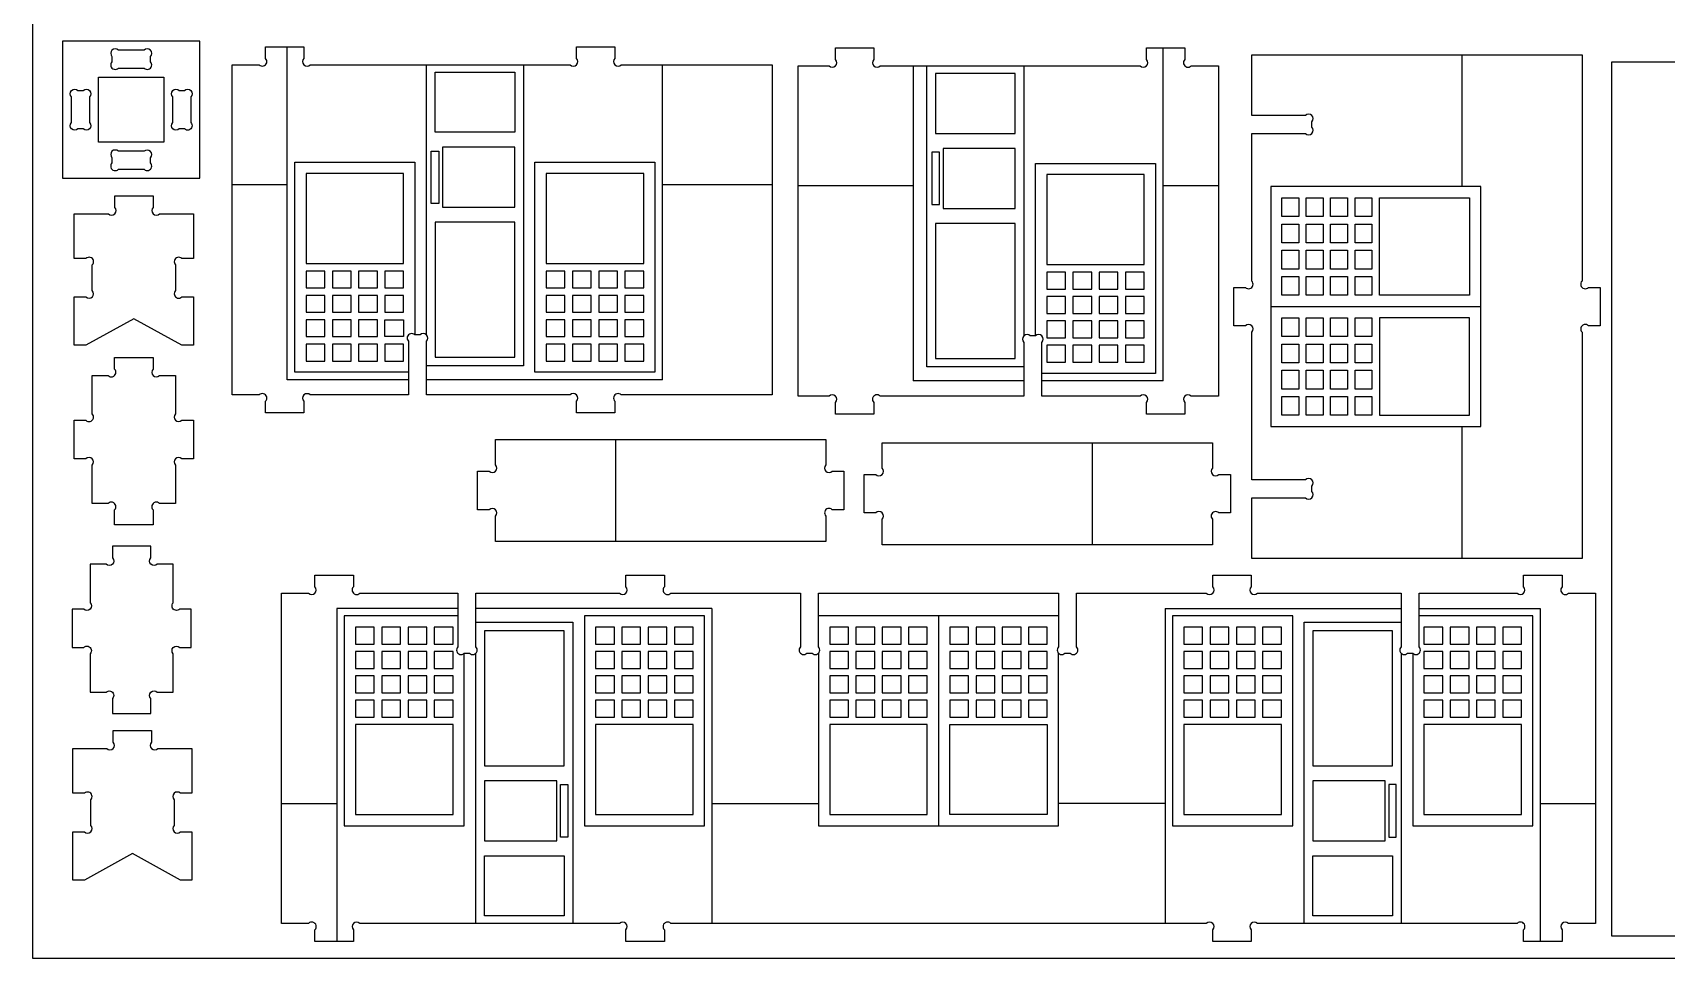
# Model space of a CAD drawing. Extents: x -6.9 to 84.8, y -17.3 to 48.5.
# Drawn here: x -6.91 to 38.51, y -17.31 to 8.44 of the extents above; entities that cross this region are included whole.
import ezdxf

# ---------------------------------------------------------------- set-up
doc = ezdxf.new("R2010")
doc.units = 0
doc.header["$MEASUREMENT"] = 0
doc.layers.get('0').update_dxf_attribs({"linetype": 'CONTINUOUS'})
doc.layers.add('ENGRAVING', color=1, linetype='CONTINUOUS')

msp = doc.modelspace()

# ---------------------------------------------------------------- linework, layer by layer
for points in [[(-6.907, -17.311), (-6.907, 48.515), (84.845, 48.515), (84.845, -17.311)], [(-6.075, 4.385), (-2.261, 4.385), (-2.261, 8.199), (-6.075, 8.199)], [(37, -16.697), (37, 7.627), (83.853, 7.627), (83.853, -16.697)], [(-5.075, 5.385), (-5.075, 7.199), (-3.261, 7.199), (-3.261, 5.385)], [(0.694, 2.014), (3.406, 2.014), (3.406, 4.517), (0.694, 4.517)], [(7.369, 2.014), (10.081, 2.014), (10.081, 4.517), (7.369, 4.517)], [(21.285, 1.983), (23.996, 1.983), (23.996, 4.487), (21.285, 4.487)], [(27.824, 3.32), (27.824, 3.842), (28.293, 3.842), (28.293, 3.32)], [(28.502, 3.32), (28.502, 3.842), (28.971, 3.842), (28.971, 3.32)], [(29.179, 3.32), (29.179, 3.842), (29.649, 3.842), (29.649, 3.32)], [(29.857, 3.32), (29.857, 3.842), (30.327, 3.842), (30.327, 3.32)], [(30.535, 1.13), (30.535, 3.842), (33.038, 3.842), (33.038, 1.13)], [(27.824, 2.59), (27.824, 3.112), (28.293, 3.112), (28.293, 2.59)], [(28.502, 2.59), (28.502, 3.112), (28.971, 3.112), (28.971, 2.59)], [(29.179, 2.59), (29.179, 3.112), (29.649, 3.112), (29.649, 2.59)], [(29.857, 2.59), (29.857, 3.112), (30.327, 3.112), (30.327, 2.59)], [(27.824, 1.86), (27.824, 2.382), (28.293, 2.382), (28.293, 1.86)], [(28.502, 1.86), (28.502, 2.382), (28.971, 2.382), (28.971, 1.86)], [(29.179, 1.86), (29.179, 2.382), (29.649, 2.382), (29.649, 1.86)], [(29.857, 1.86), (29.857, 2.382), (30.327, 2.382), (30.327, 1.86)], [(0.694, 1.336), (1.215, 1.336), (1.215, 1.805), (0.694, 1.805)], [(1.424, 1.336), (1.945, 1.336), (1.945, 1.805), (1.424, 1.805)], [(2.154, 1.336), (2.676, 1.336), (2.676, 1.805), (2.154, 1.805)], [(2.884, 1.336), (3.406, 1.336), (3.406, 1.805), (2.884, 1.805)], [(7.369, 1.336), (7.89, 1.336), (7.89, 1.805), (7.369, 1.805)], [(8.099, 1.336), (8.62, 1.336), (8.62, 1.805), (8.099, 1.805)], [(8.829, 1.805), (8.829, 1.336), (9.351, 1.336), (9.351, 1.805)], [(9.559, 1.336), (10.081, 1.336), (10.081, 1.805), (9.559, 1.805)], [(21.285, 1.305), (21.806, 1.305), (21.806, 1.775), (21.285, 1.775)], [(22.015, 1.305), (22.536, 1.305), (22.536, 1.775), (22.015, 1.775)], [(22.745, 1.775), (22.745, 1.305), (23.266, 1.305), (23.266, 1.775)], [(23.996, 1.305), (23.996, 1.775), (23.475, 1.775), (23.475, 1.305)], [(27.824, 1.13), (27.824, 1.651), (28.293, 1.651), (28.293, 1.13)], [(28.502, 1.13), (28.502, 1.651), (28.971, 1.651), (28.971, 1.13)], [(29.179, 1.13), (29.179, 1.651), (29.649, 1.651), (29.649, 1.13)], [(29.857, 1.13), (29.857, 1.651), (30.327, 1.651), (30.327, 1.13)], [(0.694, 0.658), (1.215, 0.658), (1.215, 1.127), (0.694, 1.127)], [(1.424, 0.658), (1.945, 0.658), (1.945, 1.127), (1.424, 1.127)], [(2.154, 0.658), (2.676, 0.658), (2.676, 1.127), (2.154, 1.127)], [(2.884, 0.658), (3.406, 0.658), (3.406, 1.127), (2.884, 1.127)], [(7.369, 1.127), (7.369, 0.658), (7.89, 0.658), (7.89, 1.127)], [(8.099, 0.658), (8.62, 0.658), (8.62, 1.127), (8.099, 1.127)], [(8.829, 0.658), (9.351, 0.658), (9.351, 1.127), (8.829, 1.127)], [(9.559, 0.658), (10.081, 0.658), (10.081, 1.127), (9.559, 1.127)], [(21.285, 0.628), (21.806, 0.628), (21.806, 1.097), (21.285, 1.097)], [(22.015, 0.628), (22.536, 0.628), (22.536, 1.097), (22.015, 1.097)], [(22.745, 1.097), (22.745, 0.628), (23.266, 0.628), (23.266, 1.097)], [(23.475, 1.097), (23.475, 0.628), (23.996, 0.628), (23.996, 1.097)], [(27.824, -0.017), (27.824, 0.504), (28.293, 0.504), (28.293, -0.017)], [(28.502, -0.017), (28.502, 0.504), (28.971, 0.504), (28.971, -0.017)], [(29.179, -0.017), (29.179, 0.504), (29.649, 0.504), (29.649, -0.017)], [(29.857, -0.017), (29.857, 0.504), (30.327, 0.504), (30.327, -0.017)], [(30.535, 0.504), (30.535, -2.208), (33.038, -2.208), (33.038, 0.504)], [(0.694, -0.02), (1.215, -0.02), (1.215, 0.449), (0.694, 0.449)], [(1.424, -0.02), (1.945, -0.02), (1.945, 0.449), (1.424, 0.449)], [(2.154, -0.02), (2.676, -0.02), (2.676, 0.449), (2.154, 0.449)], [(2.884, -0.02), (2.884, 0.449), (3.406, 0.449), (3.406, -0.02)], [(7.369, -0.02), (7.89, -0.02), (7.89, 0.449), (7.369, 0.449)], [(8.099, -0.02), (8.62, -0.02), (8.62, 0.449), (8.099, 0.449)], [(8.829, -0.02), (9.351, -0.02), (9.351, 0.449), (8.829, 0.449)], [(9.559, 0.449), (9.559, -0.02), (10.081, -0.02), (10.081, 0.449)], [(21.285, 0.419), (21.285, -0.05), (21.806, -0.05), (21.806, 0.419)], [(22.015, -0.05), (22.536, -0.05), (22.536, 0.419), (22.015, 0.419)], [(22.745, -0.05), (23.266, -0.05), (23.266, 0.419), (22.745, 0.419)], [(23.475, -0.05), (23.996, -0.05), (23.996, 0.419), (23.475, 0.419)], [(0.694, -0.698), (1.215, -0.698), (1.215, -0.229), (0.694, -0.229)], [(1.424, -0.698), (1.945, -0.698), (1.945, -0.229), (1.424, -0.229)], [(2.154, -0.698), (2.676, -0.698), (2.676, -0.229), (2.154, -0.229)], [(2.884, -0.698), (3.406, -0.698), (3.406, -0.229), (2.884, -0.229)], [(7.369, -0.698), (7.89, -0.698), (7.89, -0.229), (7.369, -0.229)], [(8.099, -0.698), (8.62, -0.698), (8.62, -0.229), (8.099, -0.229)], [(8.829, -0.698), (9.351, -0.698), (9.351, -0.229), (8.829, -0.229)], [(9.559, -0.698), (10.081, -0.698), (10.081, -0.229), (9.559, -0.229)], [(21.285, -0.259), (21.285, -0.728), (21.806, -0.728), (21.806, -0.259)], [(22.015, -0.728), (22.536, -0.728), (22.536, -0.259), (22.015, -0.259)], [(22.745, -0.728), (23.266, -0.728), (23.266, -0.259), (22.745, -0.259)], [(23.475, -0.728), (23.996, -0.728), (23.996, -0.259), (23.475, -0.259)], [(27.824, -0.747), (27.824, -0.226), (28.293, -0.226), (28.293, -0.747)], [(28.502, -0.747), (28.502, -0.226), (28.971, -0.226), (28.971, -0.747)], [(29.179, -0.747), (29.179, -0.226), (29.649, -0.226), (29.649, -0.747)], [(29.857, -0.747), (29.857, -0.226), (30.327, -0.226), (30.327, -0.747)], [(27.824, -1.477), (27.824, -0.956), (28.293, -0.956), (28.293, -1.477)], [(28.502, -1.477), (28.502, -0.956), (28.971, -0.956), (28.971, -1.477)], [(29.179, -1.477), (29.179, -0.956), (29.649, -0.956), (29.649, -1.477)], [(29.857, -1.477), (29.857, -0.956), (30.327, -0.956), (30.327, -1.477)], [(27.824, -2.208), (27.824, -1.686), (28.293, -1.686), (28.293, -2.208)], [(28.502, -2.208), (28.502, -1.686), (28.971, -1.686), (28.971, -2.208)], [(29.179, -2.208), (29.179, -1.686), (29.649, -1.686), (29.649, -2.208)], [(29.857, -2.208), (29.857, -1.686), (30.327, -1.686), (30.327, -2.208)], [(2.59, -8.099), (2.069, -8.099), (2.069, -8.568), (2.59, -8.568)], [(3.32, -8.568), (3.32, -8.099), (2.799, -8.099), (2.799, -8.568)], [(3.529, -8.568), (4.05, -8.568), (4.05, -8.099), (3.529, -8.099)], [(4.259, -8.568), (4.78, -8.568), (4.78, -8.099), (4.259, -8.099)], [(8.744, -8.099), (8.744, -8.568), (9.265, -8.568), (9.265, -8.099)], [(9.474, -8.099), (9.474, -8.568), (9.995, -8.568), (9.995, -8.099)], [(10.204, -8.568), (10.725, -8.568), (10.725, -8.099), (10.204, -8.099)], [(10.934, -8.568), (11.455, -8.568), (11.455, -8.099), (10.934, -8.099)], [(15.252, -8.568), (15.774, -8.568), (15.774, -8.099), (15.252, -8.099)], [(15.982, -8.568), (16.504, -8.568), (16.504, -8.099), (15.982, -8.099)], [(16.712, -8.568), (17.234, -8.568), (17.234, -8.099), (16.712, -8.099)], [(17.442, -8.568), (17.964, -8.568), (17.964, -8.099), (17.442, -8.099)], [(18.59, -8.568), (19.111, -8.568), (19.111, -8.099), (18.59, -8.099)], [(19.32, -8.568), (19.841, -8.568), (19.841, -8.099), (19.32, -8.099)], [(20.05, -8.568), (20.571, -8.568), (20.571, -8.099), (20.05, -8.099)], [(20.78, -8.568), (21.301, -8.568), (21.301, -8.099), (20.78, -8.099)], [(25.098, -8.568), (25.62, -8.568), (25.62, -8.099), (25.098, -8.099)], [(25.828, -8.568), (26.35, -8.568), (26.35, -8.099), (25.828, -8.099)], [(26.558, -8.568), (27.08, -8.568), (27.08, -8.099), (26.558, -8.099)], [(27.288, -8.568), (27.81, -8.568), (27.81, -8.099), (27.288, -8.099)], [(31.773, -8.568), (32.295, -8.568), (32.295, -8.099), (31.773, -8.099)], [(32.503, -8.568), (33.025, -8.568), (33.025, -8.099), (32.503, -8.099)], [(33.233, -8.568), (33.755, -8.568), (33.755, -8.099), (33.233, -8.099)], [(33.963, -8.568), (34.485, -8.568), (34.485, -8.099), (33.963, -8.099)], [(2.069, -9.246), (2.59, -9.246), (2.59, -8.776), (2.069, -8.776)], [(2.799, -9.246), (3.32, -9.246), (3.32, -8.776), (2.799, -8.776)], [(4.05, -9.246), (4.05, -8.776), (3.529, -8.776), (3.529, -9.246)], [(4.259, -9.246), (4.78, -9.246), (4.78, -8.776), (4.259, -8.776)], [(8.744, -9.246), (9.265, -9.246), (9.265, -8.776), (8.744, -8.776)], [(9.474, -9.246), (9.995, -9.246), (9.995, -8.776), (9.474, -8.776)], [(10.204, -9.246), (10.725, -9.246), (10.725, -8.776), (10.204, -8.776)], [(10.934, -9.246), (11.455, -9.246), (11.455, -8.776), (10.934, -8.776)], [(15.252, -9.246), (15.774, -9.246), (15.774, -8.776), (15.252, -8.776)], [(15.982, -9.246), (16.504, -9.246), (16.504, -8.776), (15.982, -8.776)], [(16.712, -9.246), (17.234, -9.246), (17.234, -8.776), (16.712, -8.776)], [(17.442, -9.246), (17.964, -9.246), (17.964, -8.776), (17.442, -8.776)], [(18.59, -9.246), (19.111, -9.246), (19.111, -8.776), (18.59, -8.776)], [(19.32, -9.246), (19.841, -9.246), (19.841, -8.776), (19.32, -8.776)], [(20.05, -9.246), (20.571, -9.246), (20.571, -8.776), (20.05, -8.776)], [(20.78, -9.246), (21.301, -9.246), (21.301, -8.776), (20.78, -8.776)], [(25.098, -9.246), (25.62, -9.246), (25.62, -8.776), (25.098, -8.776)], [(25.828, -8.776), (25.828, -9.246), (26.35, -9.246), (26.35, -8.776)], [(26.558, -9.246), (27.08, -9.246), (27.08, -8.776), (26.558, -8.776)], [(27.288, -9.246), (27.81, -9.246), (27.81, -8.776), (27.288, -8.776)], [(31.773, -9.246), (32.295, -9.246), (32.295, -8.776), (31.773, -8.776)], [(32.503, -9.246), (33.025, -9.246), (33.025, -8.776), (32.503, -8.776)], [(33.233, -9.246), (33.755, -9.246), (33.755, -8.776), (33.233, -8.776)], [(33.963, -9.246), (34.485, -9.246), (34.485, -8.776), (33.963, -8.776)], [(2.069, -9.924), (2.59, -9.924), (2.59, -9.454), (2.069, -9.454)], [(2.799, -9.924), (3.32, -9.924), (3.32, -9.454), (2.799, -9.454)], [(3.529, -9.454), (3.529, -9.924), (4.05, -9.924), (4.05, -9.454)], [(4.259, -9.454), (4.259, -9.924), (4.78, -9.924), (4.78, -9.454)], [(8.744, -9.924), (9.265, -9.924), (9.265, -9.454), (8.744, -9.454)], [(9.474, -9.924), (9.995, -9.924), (9.995, -9.454), (9.474, -9.454)], [(10.204, -9.454), (10.204, -9.924), (10.725, -9.924), (10.725, -9.454)], [(10.934, -9.924), (11.455, -9.924), (11.455, -9.454), (10.934, -9.454)], [(15.252, -9.924), (15.774, -9.924), (15.774, -9.454), (15.252, -9.454)], [(15.982, -9.924), (16.504, -9.924), (16.504, -9.454), (15.982, -9.454)], [(16.712, -9.924), (17.234, -9.924), (17.234, -9.454), (16.712, -9.454)], [(17.442, -9.924), (17.964, -9.924), (17.964, -9.454), (17.442, -9.454)], [(18.59, -9.924), (19.111, -9.924), (19.111, -9.454), (18.59, -9.454)], [(19.32, -9.454), (19.32, -9.924), (19.841, -9.924), (19.841, -9.454)], [(20.05, -9.924), (20.571, -9.924), (20.571, -9.454), (20.05, -9.454)], [(20.78, -9.924), (21.301, -9.924), (21.301, -9.454), (20.78, -9.454)], [(25.098, -9.924), (25.62, -9.924), (25.62, -9.454), (25.098, -9.454)], [(25.828, -9.924), (26.35, -9.924), (26.35, -9.454), (25.828, -9.454)], [(26.558, -9.924), (27.08, -9.924), (27.08, -9.454), (26.558, -9.454)], [(27.288, -9.924), (27.81, -9.924), (27.81, -9.454), (27.288, -9.454)], [(31.773, -9.924), (32.295, -9.924), (32.295, -9.454), (31.773, -9.454)], [(33.025, -9.924), (33.025, -9.454), (32.503, -9.454), (32.503, -9.924)], [(33.233, -9.924), (33.755, -9.924), (33.755, -9.454), (33.233, -9.454)], [(33.963, -9.924), (34.485, -9.924), (34.485, -9.454), (33.963, -9.454)], [(2.069, -10.602), (2.59, -10.602), (2.59, -10.132), (2.069, -10.132)], [(2.799, -10.602), (3.32, -10.602), (3.32, -10.132), (2.799, -10.132)], [(3.529, -10.602), (4.05, -10.602), (4.05, -10.132), (3.529, -10.132)], [(4.259, -10.602), (4.78, -10.602), (4.78, -10.132), (4.259, -10.132)], [(8.744, -10.602), (9.265, -10.602), (9.265, -10.132), (8.744, -10.132)], [(9.474, -10.602), (9.995, -10.602), (9.995, -10.132), (9.474, -10.132)], [(10.204, -10.602), (10.725, -10.602), (10.725, -10.132), (10.204, -10.132)], [(10.934, -10.602), (11.455, -10.602), (11.455, -10.132), (10.934, -10.132)], [(15.252, -10.602), (15.774, -10.602), (15.774, -10.132), (15.252, -10.132)], [(15.982, -10.602), (16.504, -10.602), (16.504, -10.132), (15.982, -10.132)], [(16.712, -10.602), (17.234, -10.602), (17.234, -10.132), (16.712, -10.132)], [(17.442, -10.602), (17.964, -10.602), (17.964, -10.132), (17.442, -10.132)], [(18.59, -10.602), (19.111, -10.602), (19.111, -10.132), (18.59, -10.132)], [(19.32, -10.602), (19.841, -10.602), (19.841, -10.132), (19.32, -10.132)], [(20.05, -10.602), (20.571, -10.602), (20.571, -10.132), (20.05, -10.132)], [(20.78, -10.602), (21.301, -10.602), (21.301, -10.132), (20.78, -10.132)], [(25.098, -10.602), (25.62, -10.602), (25.62, -10.132), (25.098, -10.132)], [(25.828, -10.602), (26.35, -10.602), (26.35, -10.132), (25.828, -10.132)], [(26.558, -10.602), (27.08, -10.602), (27.08, -10.132), (26.558, -10.132)], [(27.288, -10.602), (27.81, -10.602), (27.81, -10.132), (27.288, -10.132)], [(31.773, -10.602), (32.295, -10.602), (32.295, -10.132), (31.773, -10.132)], [(32.503, -10.602), (33.025, -10.602), (33.025, -10.132), (32.503, -10.132)], [(33.755, -10.602), (33.755, -10.132), (33.233, -10.132), (33.233, -10.602)], [(33.963, -10.602), (34.485, -10.602), (34.485, -10.132), (33.963, -10.132)], [(2.069, -13.313), (4.78, -13.313), (4.78, -10.81), (2.069, -10.81)], [(8.744, -13.313), (11.455, -13.313), (11.455, -10.81), (8.744, -10.81)], [(15.252, -13.313), (17.964, -13.313), (17.964, -10.81), (15.252, -10.81)], [(18.59, -10.81), (21.301, -10.81), (21.301, -13.313), (18.59, -13.313)], [(25.098, -13.313), (27.81, -13.313), (27.81, -10.81), (25.098, -10.81)], [(31.773, -13.313), (34.485, -13.313), (34.485, -10.81), (31.773, -10.81)]]:
    msp.add_lwpolyline(points, close=True)
for points in [[(-4.525, 7.449), (-3.81, 7.449, 1), (-3.634, 7.626), (-3.634, 7.772, 1), (-3.81, 7.949), (-4.525, 7.949, 1), (-4.702, 7.772), (-4.702, 7.626, 1)], [(-0.433, -2.142), (-0.433, -1.818, 1), (-0.61, -1.642), (-1.365, -1.642), (-1.365, 4.204), (-1.365, 7.541), (-0.61, 7.541, 1), (-0.433, 7.718), (-0.433, 8.041), (0.172, 8.041), (0.635, 8.041), (0.635, 7.718, 1), (0.811, 7.541), (4.04, 7.541), (6.734, 7.541), (8.035, 7.541, 1), (8.212, 7.718), (8.212, 8.041), (9.28, 8.041), (9.28, 7.718, 1), (9.457, 7.541), (10.602, 7.541), (13.653, 7.541), (13.653, -1.642), (9.457, -1.642, 1), (9.28, -1.818), (9.28, -2.142), (8.212, -2.142), (8.212, -1.818, 1), (8.035, -1.642), (4.04, -1.642), (4.04, -1.22), (4.04, -0.833), (4.04, -0.147, 1), (3.864, 0.03), (3.718, 0.03), (3.717, 0.03, 1), (3.54, -0.147), (3.54, -1.011), (3.54, -1.22), (3.54, -1.642), (0.811, -1.642, 1), (0.635, -1.818), (0.635, -2.142)], [(15.41, -2.172), (15.41, -1.849, 1), (15.234, -1.672), (14.374, -1.672), (14.374, 4.174), (14.374, 7.511), (15.234, 7.511, 1), (15.41, 7.688), (15.41, 8.011), (16.478, 8.011), (16.478, 7.688, 1), (16.655, 7.511), (17.57, 7.511), (17.956, 7.511), (20.65, 7.511), (23.879, 7.511, 1), (24.056, 7.688), (24.056, 8.011), (24.518, 8.011), (25.124, 8.011), (25.124, 7.688, 1), (25.3, 7.511), (26.056, 7.511), (26.056, 4.174), (26.056, -1.672), (25.3, -1.672, 1), (25.124, -1.849), (25.124, -2.172), (24.056, -2.172), (24.056, -1.849, 1), (23.879, -1.672), (21.15, -1.672), (21.15, -1.25), (21.15, -1.041), (21.15, -0.178, 1), (20.973, -0.001), (20.972, -0.001), (20.827, -0.001, 1), (20.65, -0.178), (20.65, -0.863), (20.65, -1.25), (20.65, -1.672), (16.655, -1.672, 1), (16.478, -1.849), (16.478, -2.172)], [(26.984, -6.186), (26.984, -4.499), (28.479, -4.499, 1), (28.656, -4.322), (28.656, -4.176, 1), (28.479, -3.999), (26.984, -3.999), (26.984, 0.106, 1), (26.808, 0.283), (26.484, 0.283), (26.484, 1.351), (26.808, 1.351, 1), (26.984, 1.528), (26.984, 5.633), (28.479, 5.633, 1), (28.656, 5.81), (28.656, 5.956, 1), (28.479, 6.133), (26.984, 6.133), (26.984, 7.82), (32.83, 7.82), (36.167, 7.82), (36.167, 1.528, 1), (36.344, 1.351), (36.667, 1.351), (36.667, 0.283), (36.344, 0.283, 1), (36.167, 0.106), (36.167, -6.186), (32.83, -6.186)], [(-5.825, 5.935), (-5.825, 6.649, -1), (-5.648, 6.826), (-5.501, 6.826, -1), (-5.325, 6.649), (-5.325, 5.935, -1), (-5.501, 5.758), (-5.648, 5.758, -1)], [(-2.511, 6.649), (-2.511, 5.935, -1), (-2.687, 5.758), (-2.834, 5.758, -1), (-3.011, 5.935), (-3.011, 6.649, -1), (-2.834, 6.826), (-2.687, 6.826, -1)], [(-3.81, 5.135), (-4.525, 5.135, 1), (-4.702, 4.958), (-4.702, 4.812, 1), (-4.525, 4.635), (-3.81, 4.635, 1), (-3.634, 4.812), (-3.634, 4.958, 1)], [(-5.749, -0.258), (-5.749, 1.086), (-5.425, 1.086, 1), (-5.249, 1.263), (-5.249, 1.977, 1), (-5.425, 2.154), (-5.749, 2.154), (-5.749, 3.399), (-4.802, 3.399, 1), (-4.626, 3.576), (-4.626, 3.899), (-3.558, 3.899), (-3.558, 3.576, 1), (-3.381, 3.399), (-2.435, 3.399), (-2.435, 2.154), (-2.758, 2.154, 1), (-2.935, 1.977), (-2.935, 1.263, 1), (-2.758, 1.086), (-2.435, 1.086), (-2.435, -0.258), (-2.757, -0.258), (-4.092, 0.479), (-5.427, -0.258)], [(-4.629, -5.25), (-4.629, -4.836, 1), (-4.806, -4.66), (-5.252, -4.66), (-5.252, -3.591, 1), (-5.429, -3.414), (-5.752, -3.414), (-5.752, -2.346), (-5.429, -2.346, 1), (-5.252, -2.169), (-5.252, -1.101), (-4.806, -1.101, 1), (-4.629, -0.924), (-4.629, -0.601), (-3.561, -0.601), (-3.561, -0.924, 1), (-3.384, -1.101), (-2.938, -1.101), (-2.938, -2.169, 1), (-2.761, -2.346), (-2.438, -2.346), (-2.438, -3.414), (-2.761, -3.414, 1), (-2.938, -3.591), (-2.938, -4.66), (-3.384, -4.66, 1), (-3.561, -4.836), (-3.561, -5.25)], [(5.961, -5.716), (5.961, -5.008, 1), (5.785, -4.832), (5.461, -4.832), (5.461, -3.764), (5.785, -3.764, 1), (5.961, -3.587), (5.961, -2.879), (9.299, -2.879), (15.144, -2.879), (15.144, -3.587, 1), (15.321, -3.764), (15.644, -3.764), (15.644, -4.832), (15.321, -4.832, 1), (15.144, -5.008), (15.144, -5.716), (9.299, -5.716)], [(16.71, -5.806), (16.71, -5.098, 1), (16.533, -4.921), (16.21, -4.921), (16.21, -3.853), (16.533, -3.853, 1), (16.71, -3.677), (16.71, -2.969), (22.555, -2.969), (25.893, -2.969), (25.893, -3.677, 1), (26.069, -3.853), (26.393, -3.853), (26.393, -4.921), (26.069, -4.921, 1), (25.893, -5.098), (25.893, -5.806), (22.555, -5.806)], [(-5.811, -8.664), (-5.488, -8.664, -1), (-5.311, -8.841), (-5.311, -9.91), (-4.865, -9.91, -1), (-4.688, -10.086), (-4.688, -10.5), (-3.62, -10.5), (-3.62, -10.086, -1), (-3.443, -9.91), (-2.997, -9.91), (-2.997, -8.841, -1), (-2.82, -8.664), (-2.497, -8.664), (-2.497, -7.596), (-2.82, -7.596, -1), (-2.997, -7.419), (-2.997, -6.351), (-3.443, -6.351, -1), (-3.62, -6.174), (-3.62, -5.851), (-4.688, -5.851), (-4.688, -6.174, -1), (-4.865, -6.351), (-5.311, -6.351), (-5.311, -7.419, -1), (-5.488, -7.596), (-5.811, -7.596)], [(0.941, -16.838), (0.941, -16.515, 1), (0.765, -16.338), (0.009, -16.338), (0.009, -13), (0.009, -7.155), (0.765, -7.155, 1), (0.941, -6.978), (0.941, -6.655), (2.009, -6.655), (2.009, -6.978, 1), (2.186, -7.155), (4.915, -7.155), (4.915, -7.577), (4.915, -7.786), (4.915, -8.649, 1), (5.092, -8.826), (5.093, -8.826), (5.238, -8.826, 1), (5.415, -8.649), (5.415, -7.964), (5.415, -7.577), (5.415, -7.155), (9.41, -7.155, 1), (9.587, -6.978), (9.587, -6.655), (10.655, -6.655), (10.655, -6.978, 1), (10.831, -7.155), (14.439, -7.155), (14.439, -8.649, 1), (14.616, -8.826), (14.762, -8.826, 1), (14.939, -8.649), (14.939, -7.155), (21.614, -7.155), (21.614, -7.786), (21.614, -8.649, 1), (21.791, -8.826), (21.937, -8.826, 1), (22.114, -8.649), (22.114, -7.155), (25.722, -7.155, 1), (25.899, -6.978), (25.899, -6.655), (26.967, -6.655), (26.967, -6.978, 1), (27.144, -7.155), (31.138, -7.155), (31.138, -8.649, 1), (31.315, -8.826), (31.46, -8.826), (31.461, -8.826, 1), (31.638, -8.649), (31.638, -7.786), (31.638, -7.577), (31.638, -7.155), (34.367, -7.155, 1), (34.544, -6.978), (34.544, -6.655), (35.612, -6.655), (35.612, -6.978, 1), (35.789, -7.155), (36.544, -7.155), (36.544, -13), (36.544, -16.338), (35.789, -16.338, 1), (35.612, -16.515), (35.612, -16.838), (35.006, -16.838), (34.544, -16.838), (34.544, -16.515, 1), (34.367, -16.338), (31.138, -16.338), (28.445, -16.338), (27.144, -16.338, 1), (26.967, -16.515), (26.967, -16.838), (25.899, -16.838), (25.899, -16.515, 1), (25.722, -16.338), (24.577, -16.338), (11.977, -16.338), (10.831, -16.338, 1), (10.655, -16.515), (10.655, -16.838), (9.587, -16.838), (9.587, -16.515, 1), (9.41, -16.338), (8.109, -16.338), (5.415, -16.338), (2.186, -16.338, 1), (2.009, -16.515), (2.009, -16.838), (1.547, -16.838)], [(-5.792, -15.133), (-5.792, -13.789), (-5.469, -13.789, 1), (-5.292, -13.612), (-5.292, -12.898, 1), (-5.469, -12.721), (-5.792, -12.721), (-5.792, -11.476), (-4.846, -11.476, 1), (-4.669, -11.299), (-4.669, -10.976), (-3.601, -10.976), (-3.601, -11.299, 1), (-3.424, -11.476), (-2.478, -11.476), (-2.478, -12.721), (-2.801, -12.721, 1), (-2.978, -12.898), (-2.978, -13.612, 1), (-2.801, -13.789), (-2.478, -13.789), (-2.478, -15.133), (-2.8, -15.133), (-4.135, -14.396), (-5.47, -15.133)]]:
    msp.add_lwpolyline(points, format="xyb", close=True)
at = {"layer": 'ENGRAVING'}
for points in [[(0.172, 4.204), (0.172, 8.041)], [(24.518, 4.174), (24.518, 8.011)], [(32.83, 7.82), (32.83, 4.155)], [(4.04, 0.03), (4.04, 7.541)], [(6.734, 7.541), (6.734, -0.833)], [(13.653, 4.204), (10.602, 4.204), (10.602, 7.541)], [(17.57, 7.511), (17.57, 4.174)], [(17.956, -0.863), (17.956, 7.511)], [(20.65, 7.511), (20.65, -0.001)], [(0.381, 4.83), (3.718, 4.83)], [(0.381, -1.011), (0.381, 4.83)], [(3.718, 4.83), (3.718, 0.03)], [(7.056, 4.83), (10.393, 4.83)], [(7.056, -1.011), (7.056, 4.83)], [(10.393, 4.83), (10.393, -1.011)], [(20.972, -0.001), (20.972, 4.799), (24.309, 4.799), (24.309, -1.041)], [(0.172, 4.204), (-1.365, 4.204)], [(3.54, -1.22), (0.172, -1.22), (0.172, 4.204)], [(10.602, -1.22), (10.602, 4.204)], [(17.57, 4.174), (14.374, 4.174)], [(17.57, 4.174), (17.57, -1.25)], [(24.518, -1.25), (24.518, 4.174)], [(26.056, 4.174), (24.518, 4.174)], [(32.83, 4.155), (27.511, 4.155), (27.511, 0.817), (27.511, -2.52), (32.83, -2.52)], [(33.351, 0.817), (33.351, 4.155), (32.83, 4.155)], [(27.511, 0.817), (33.351, 0.817)], [(32.83, -2.52), (33.351, -2.52), (33.351, 0.817)], [(6.734, -0.833), (4.04, -0.833)], [(20.65, -0.863), (17.956, -0.863)], [(3.54, -1.011), (0.381, -1.011)], [(10.602, -1.22), (4.04, -1.22)], [(10.393, -1.011), (7.056, -1.011)], [(20.65, -1.25), (17.57, -1.25)], [(24.309, -1.041), (21.15, -1.041)], [(24.518, -1.25), (21.15, -1.25)], [(32.83, -2.52), (32.83, -6.186)], [(9.299, -2.879), (9.299, -5.716)], [(22.555, -5.806), (22.555, -2.969)], [(4.915, -7.577), (1.547, -7.577), (1.547, -13)], [(11.977, -7.577), (5.415, -7.577)], [(11.977, -7.577), (11.977, -13)], [(24.577, -7.577), (24.577, -13)], [(24.577, -7.577), (31.138, -7.577)], [(31.638, -7.577), (35.006, -7.577)], [(35.006, -7.577), (35.006, -13)], [(4.915, -7.786), (1.756, -7.786)], [(1.756, -7.786), (1.756, -13.626)], [(5.415, -7.964), (8.109, -7.964), (8.109, -16.338)], [(18.277, -7.786), (14.939, -7.786)], [(18.277, -7.786), (18.277, -13.626)], [(21.614, -7.786), (18.277, -7.786)], [(28.445, -16.338), (28.445, -7.964), (31.138, -7.964)], [(34.798, -7.786), (31.638, -7.786)], [(34.798, -13.626), (34.798, -7.786)], [(5.093, -13.626), (5.093, -8.826)], [(5.415, -16.338), (5.415, -8.826)], [(14.939, -8.826), (14.939, -13)], [(21.614, -13), (21.614, -8.826)], [(31.138, -8.826), (31.138, -16.338)], [(31.46, -8.826), (31.46, -13.626)], [(0.009, -13), (1.547, -13)], [(1.547, -13), (1.547, -16.838)], [(11.977, -13), (14.939, -13)], [(11.977, -13), (11.977, -16.338)], [(14.939, -13), (14.939, -13.626)], [(24.577, -13), (21.614, -13)], [(21.614, -13.626), (21.614, -13)], [(24.577, -13), (24.577, -16.338)], [(35.006, -13), (36.544, -13)], [(35.006, -13), (35.006, -16.838)], [(1.756, -13.626), (5.093, -13.626)], [(14.939, -13.626), (18.277, -13.626)], [(18.277, -13.626), (21.614, -13.626)], [(31.46, -13.626), (34.798, -13.626)]]:
    msp.add_lwpolyline(points, dxfattribs=at)
for points in [[(4.28, 5.664), (4.28, 7.333), (6.495, 7.333), (6.495, 5.664)], [(18.195, 5.634), (20.411, 5.634), (20.411, 7.303), (18.195, 7.303)], [(4.175, 3.682), (4.175, 5.143), (4.384, 5.143), (4.384, 3.682)], [(4.488, 3.578), (6.495, 3.578), (6.495, 5.247), (4.488, 5.247)], [(18.3, 3.652), (18.3, 5.112), (18.091, 5.112), (18.091, 3.652)], [(18.404, 3.548), (20.411, 3.548), (20.411, 5.217), (18.404, 5.217)], [(4.28, -0.594), (6.495, -0.594), (6.495, 3.161), (4.28, 3.161)], [(18.195, -0.624), (20.411, -0.624), (20.411, 3.131), (18.195, 3.131)], [(8.431, -13.626), (11.768, -13.626), (11.768, -7.786), (8.431, -7.786)], [(28.123, -13.626), (28.123, -7.786), (24.785, -7.786), (24.785, -13.626)], [(5.654, -8.203), (5.654, -11.958), (7.87, -11.958), (7.87, -8.203)], [(28.684, -11.958), (30.899, -11.958), (30.899, -8.203), (28.684, -8.203)], [(5.654, -12.375), (5.654, -14.043), (7.661, -14.043), (7.661, -12.375)], [(7.765, -12.479), (7.974, -12.479), (7.974, -13.939), (7.765, -13.939)], [(28.684, -14.043), (30.69, -14.043), (30.69, -12.375), (28.684, -12.375)], [(30.795, -13.939), (31.003, -13.939), (31.003, -12.479), (30.795, -12.479)], [(7.87, -16.129), (5.654, -16.129), (5.654, -14.461), (7.87, -14.461)], [(30.899, -14.461), (30.899, -16.129), (28.684, -16.129), (28.684, -14.461)]]:
    msp.add_lwpolyline(points, close=True, dxfattribs=at)

doc.saveas('drawing.dxf')
